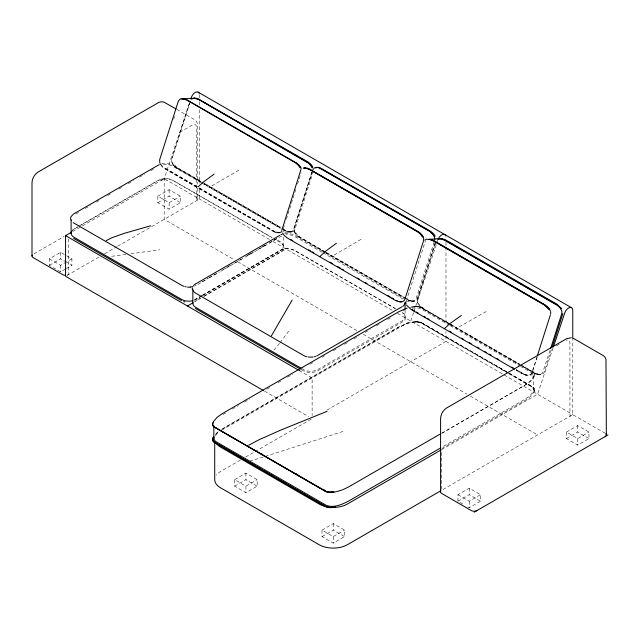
<?xml version="1.0" encoding="UTF-8"?>
<svg xmlns="http://www.w3.org/2000/svg" width="640" height="640" viewBox="0 0 640 640"><rect width="100%" height="100%" fill="white"/><g stroke="black" fill="none" stroke-linecap="round" stroke-linejoin="round"><path stroke-width="0.48" stroke-dasharray="3.2 2.4" d="M406.24 301.032L425.4 240.984M534.496 375.16L534.488 374.112M534.16 376.44L534.456 375.032M520.576 366.344L531.76 372.8L533.144 374.176L533.424 390.176C532.296 394.624 528 397.296 524.352 399.6L441.56 447.408M534.16 391.376L534.456 390.24M534.16 391.648L534.488 389.32M173.672 119.2L174.576 116.36M189.488 103.16L171.64 159.112C170.808 162.744 173.72 166.008 176.48 167.968M190.28 101.512L171.832 159.344L171.768 161.528L172.792 164M283.328 228.68L285.144 222.992M286.352 219.2L296.336 187.904M297.544 184.112L301.176 172.728M311.8 172.28L293.952 228.224C293.08 232.264 296.704 235.632 299.728 237.68M312.152 171.872L293.704 229.704C292.184 233.432 286.96 231.608 284.024 232.336M312.584 170.632L294.136 228.464L294.08 230.648L295.096 233.112M313.48 171.112L294.728 229.904C293.104 233.656 287.984 232.488 285.232 230.808L203.664 183.712M434.152 241.944L416.008 298.824C414.488 302.552 409.264 300.728 406.328 301.456M434.88 243.072L417.032 299.024C415.416 302.776 410.296 301.608 407.536 299.928M435.192 243.544L417.344 299.496L417.912 303.56L420.584 306.848M436 241.904L417.552 299.736L417.504 301.928L419.152 305.264M537.048 356.72L531.648 373.44L530.16 374.72L527.832 375.08M537.248 356.968L532.112 373.088C528.448 379.192 519.88 372.24 516.184 370.176M550.032 350.4L542.424 373.336L539.848 374.448L528.68 375.072M551.368 349.656L544.112 372.416C542.44 376.224 537.168 374.864 534.392 373.192L522.272 366.192M189.4 103.36L164.192 178.688L164.192 219.36L234.272 259.816M413.592 312.568L410.752 321.04L222.28 429.856M413.904 311.624L436.584 243.848M436.896 242.904L437.848 240.08M553.072 347.872L537.552 394.248L441.752 449.56L441.752 490.232L572.776 414.584L572.776 340.216M312.704 169.432L312.976 168.8M312.888 169.68L313.536 168.552M441.896 433.296L526.632 384.296L531.488 380.36L534.2 376.296M441.896 448.504L526.632 399.504L531.488 395.568L534.2 391.504M279.56 343.392L273.592 350.448M280.128 342.632L288.688 331.248M215.456 434.728L219.336 431.048M215.752 433.808L218.832 431.112M72.04 230.368L78 226.64M281.656 236.008L220.368 271.464M194.536 299.808L201.464 295.736M221.648 429.472L398.832 327.128L407.136 323.456L413.776 321.976M238.832 170.192L210.304 186.824M361.136 239.312L332.616 255.944M179.712 132.312L192.928 124.736A5.968 3.448 -60 0 1 196.56 126.832L196.6 200.656A3.984 2.304 0 0 0 196.6 197.4M75.752 214.016L79.2 212.024M85.24 208.536L90.416 205.552M96.456 202.064L99.04 200.568M107.664 195.592L111.12 193.6M118.88 189.112L122.328 187.12M128.368 183.64L133.544 180.648M139.584 177.16L144.76 174.176M150.8 170.688L154.248 168.696M78.864 226.144L158.248 180.312C162.744 177.944 168.464 177.944 172.96 180.312L272.144 237.576M77.472 227.168L74.024 229.16A9.96 5.752 0 0 0 71.864 231.024M80.928 225.176L158.56 180.352A9.96 5.752 0 0 1 172.648 180.352L271.808 237.6M34.024 253.84L64.144 236.456M72.704 231.512L164.192 178.688L269.64 239.568M65.472 269.04L60.64 271.824L49.368 265.32L49.368 258.816L60.64 252.304L65.472 255.096M157.856 196.176L169.128 189.672L180.4 196.176L180.4 202.688L169.128 209.192L157.856 202.688L157.856 196.176L169.128 202.688L180.4 196.176M49.368 265.32L60.64 258.816L65.472 261.6M157.856 202.688L169.128 196.176L180.4 202.688M49.368 258.816L60.64 265.32L65.472 262.528M71.912 258.816L66.28 262.064L71.912 265.32L71.912 258.816L66.28 255.56M66.28 268.576L71.912 265.32M66.984 275.488L99.464 256.736M104.64 253.744L116.728 246.768M117.584 246.272L199.416 199.024L199.416 187.128M227.68 266.672L229.408 265.68M248.384 254.72L251.832 252.728M262.184 246.752L265.632 244.76M273.4 240.28L276.848 238.288M201.936 281.888L207.968 278.4M208.832 277.904L217.464 272.92M222.64 269.936L230.4 265.448M233.848 263.456L241.616 258.976M246.792 255.992L253.688 252.008M258 249.512L265.768 245.032M269.216 243.04L276.976 238.56M197.936 284.416L208.288 278.44M209.152 277.936L219.504 271.96M202.328 295.232L279.984 250.4C284.48 248.032 290.2 248.032 294.704 250.4L395.608 308.656M201.8 295.76L195.76 299.248A9.96 5.752 0 0 0 194.184 300.44M202.664 295.264L280.296 250.44A9.96 5.752 0 0 1 294.384 250.44L395.272 308.688M201.936 296.032L195.896 299.52A9.96 5.752 0 0 1 194.912 300.016M202.8 295.536L280.432 250.712A9.96 5.752 0 0 0 280.432 242.576L275.256 239.592M200.528 298.128L195.2 301.128M203.976 296.136L280.768 251.8C288.08 248.016 281.04 240.56 275.592 239.568M194.36 301.992L200.416 298.496M203.88 296.504L286.064 249.048M222.88 414.568L226.336 412.576M232.368 409.088L238.408 405.6M244.448 402.12L249.616 399.128M266.872 389.168L270.32 387.176M278.08 382.696L281.528 380.704M287.568 377.216L292.744 374.232M298.784 370.744L303.96 367.76M309.992 364.272L313.44 362.28M322.072 357.304L324.656 355.808M333.28 350.824L336.728 348.832M344.496 344.352L347.944 342.36M353.984 338.88L359.152 335.888M365.192 332.4L370.368 329.416M376.408 325.928L379.856 323.936M387.616 319.456L391.064 317.464M222.528 428.688L398.52 327.08L407.184 323.248L415.728 321.688M240.424 460.048L220.552 471.52A19.928 11.504 0 0 0 216.232 475.256M245.608 457.056L254.248 452.072M255.112 451.568L311.264 419.152M326.84 410.16L445.976 341.376L445.976 331.456M234.64 479.656L245.912 473.152L257.184 479.656L257.184 486.168L245.912 492.672L234.64 486.168L234.64 479.656L245.912 486.168L257.184 479.656M234.64 486.168L245.912 479.656L257.184 486.168M556.424 345.936L559.776 344M441.56 433.256L524.352 385.456C528.096 383 533.232 380.056 533.424 375.048M321.992 530.088L333.264 523.584L344.536 530.088L344.536 536.6L333.264 543.104L321.992 536.6L321.992 530.088L333.264 536.6L344.536 530.088M321.992 536.6L333.264 530.088L344.536 536.6M462.784 504L457.952 501.216L457.952 494.704L469.224 488.2L480.496 494.704L480.496 501.216L469.224 507.72L466 505.864M566.44 432.072L577.712 425.568L588.976 432.072L588.976 438.576L577.712 445.088L566.44 438.576L566.44 432.072L577.712 438.576L588.976 432.072M457.952 501.216L469.224 494.704L480.496 501.216M566.44 438.576L577.712 432.072L588.976 438.576M457.952 494.704L469.224 501.216L480.496 494.704M486.216 311.552L457.2 327.896M195.2 285.92L196.208 285.408M402.872 310.936L404.288 310.352M343 431.448L264.536 456.632M249.536 461.256L263.6 456.92M161.616 163.808L166.944 163.392L171.952 164.592L201.424 181.536M410.12 307.232L415.576 306.408L419.144 306.656M291.384 231.952L286.968 231.416M292.2 231.904L286.992 231.52L281.656 228.552M413.696 301.064L411.136 301.032M414.504 301.024L412.08 301.224M411.664 307.112L417.56 306.6L421.688 307.616M411.984 308.12L416.856 307.752L420.744 308.704L449.144 325.104M125.944 254.488L110.84 256.384M130.792 253.768L159.832 249.776M284.68 233.632L290.008 233.632L293.688 234.68L324.888 252.624M413.76 306.656L417.536 306.488M413.76 306.928L417.536 306.76L421.656 307.768L448.344 323.176M413.304 322.056L417.56 321.808M413.76 322.136L415.728 321.968M290.536 231.976L286.84 231.064L281.6 228.088M412.84 301.096L410.104 300.592L404.768 297.704M539 374.456L540.736 374.504M539.928 374.552L536.192 373.832M523.216 374.184L526.144 375.136L528.736 375.176M415.576 321.616L421.688 322.824L508.632 373.016M415.152 321.896L417.536 321.968M417.352 321.616L420.536 322.208M416.856 321.896L421.656 322.976L508.6 373.176M539.872 374.52L537.152 374.144M527.872 375.192L525.024 374.456M411.184 301.136L408.336 300.144M538.96 374.416L535.056 372.952L520.344 364.464M526.952 375.088L525.016 374.56L516.168 369.544M419.064 306.592L422.376 308.464M418.368 322.056L420.744 322.856L507.664 373.032M410.256 300.936L325.84 252.656M274.984 232.192L197.456 187.624M535.216 373.424L536.208 373.928M420.448 306.928L421.656 307.496M420.448 322.136L421.656 322.704M285.088 230.616L286.032 231.112M274.864 231.648L164.304 167.776M274.84 231.736L164.376 167.712M274.2 231.992L197.584 187.808M535.224 373.512L520.408 364.92M524.032 374.136L516.128 369.632M176.784 109.384L194.888 119.872L196.552 121.52L197.512 123.712L197.768 184.192M325.8 252.12L299.496 236.88L295.36 232.232M326.648 252.608L403.904 297.208M421.56 307.424L519.792 364.152M325.008 252.08L297.048 235.496M325.856 252.568L405.68 298.664M449.2 323.672L519.544 364.424M325.128 252.344L298.688 236.928M423.224 308.904L449.552 324.104M450.408 324.592L519.536 364.504M520.4 365.008L534.248 373M449.688 324.288L423.352 309.08L420.528 306.896M450.536 324.776L518.808 364.192M325.752 253.12L404.152 298.672M202.288 182.032L280.768 227.344M200.96 181.536L177.192 167.76L173.048 163.112M204.344 183.488L280.736 227.592M450.008 325.6L519.712 365.848M201.008 181.984L177.312 168.304L173.936 165.656M204.392 183.944L280.8 228.056M177.296 168.384L202.816 183.224M321.976 252.224L294.384 236.296A9.96 5.752 0 0 0 286.04 234.656M322.84 252.72L402.168 298.52A9.96 5.752 0 0 1 403.024 299.088M201.104 182.632L172.648 166.208A9.96 5.752 0 0 0 163.024 164.72M201.968 183.128L280.432 228.432M516.328 370.36L522.392 373.864M196.608 187.136L164.376 168.48M196.744 187.32L163.512 167.92M421.56 322.632L532.6 386.744L534.192 388.384M509.496 373.512L533.6 387.584M509.456 373.672L532.704 387.088L534.152 388.536M508.528 373.528L531.76 386.944L533.144 388.32L533.424 390.176M272.952 241.48L392.568 310.544M397.528 313.408L572.776 414.584M605.184 433.288L575.592 416.208A3.984 2.304 0 0 0 569.96 416.208L569.92 342.392A5.968 3.448 -60 0 0 567.84 340M237.728 261.816L357.984 331.24M363.176 334.24L466.824 394.08M470.272 396.072L537.552 434.92M301.856 368.632L303.544 369.608A9.96 5.752 0 0 0 317.632 369.608L402.168 320.8A9.96 5.752 0 0 0 402.168 312.664M301.536 369.728C306.288 372.992 312.856 373.4 317.952 370.704L402.504 321.888C406.64 320.24 406.64 314.288 402.504 312.64M299.144 370.48L312.128 377.976L312.128 415.672M264.552 391.176L308.672 416.656M424.032 308.856L419.288 304.392M422.312 308.232L423.24 308.824M177.424 168.568L175.504 167.152M534.192 373.176L532.704 371.608M532.736 371.728L533.6 372.376M532.704 371.88L534.152 373.336M420.512 306.976L419.008 305.312M296.976 235.624L294.936 233.136M174 165.616L172.24 163.16M283.112 229.376L284 231.968M406.936 304.208L406.336 302.552M534.152 373.056L534.456 374.264M534.152 388.264L534.456 389.472M313.56 168.792L313.664 169.6M577.712 425.568L577.712 432.072M577.712 438.576L577.712 445.088M469.224 488.2L469.224 494.704M469.224 501.216L469.224 507.72M445.976 242.216L445.976 246.176M445.976 247.168L445.976 324.52M405.088 310.136L405.088 316.736M333.264 523.584L333.264 530.088M333.264 536.6L333.264 543.104M283.344 237.216L283.344 246.648M245.912 473.152L245.912 479.656M245.912 486.168L245.912 492.672M199.416 97.88L199.416 94.904A5.976 3.448 -60 0 0 199.384 94.288M199.416 101.848L199.416 105.816M199.416 109.784L199.416 183.16M197.768 188.152L197.768 199.024M169.128 189.672L169.128 196.176M169.128 202.688L169.128 209.192M68.392 238.96L68.392 274.672A3.984 2.304 0 0 1 67.096 275.176M60.64 252.304L60.64 258.816M60.64 265.32L60.64 271.824M566.28 340.288A5.968 3.448 -60 0 1 567.352 340.008M161.376 180.32A3.984 2.304 0 0 1 167.016 180.32M445.936 236.64A5.976 3.448 -60 0 1 445.976 237.256M215.392 436.008A19.928 11.504 0 0 1 218.832 431.984M193.608 286.968A9.96 5.752 0 0 1 194.184 286.288"/><path stroke-width="0.96" d="M281.76 230.408L300.976 169.472M434.904 239.368L433.8 235.392L430.184 231.656M192.288 287.84L192.304 289.576M550.664 314.056L550.704 311.864M212.784 423.928L213.072 422.512M212.744 439.008L213.072 437.72M212.784 439.136L213.072 438M214.088 437.064L213.816 439.12L215.48 441.368L326.488 505.456C333.84 508.152 341.872 504.536 348.408 501.184L440.696 447.904M404.848 299.448L423.592 240.672L423.656 238.488L422.64 236.016M537.352 355.768L550.36 315M550.64 348.504L561.824 313.432L561.872 311.24L560.224 307.904M552.28 346.816L562.864 313.624M190.968 98.696L191.288 97.736M553.384 346.936L564.648 313.288A5.976 3.448 -60 0 1 569.376 307.64A5.976 3.448 -60 0 1 572.776 310.464L572.776 339.224M213.04 422.664L213.624 421.448M213.04 437.872L213.624 436.656M271.392 335.832L292.216 299.984M213.664 421.304L217.128 417.288L222.528 413.48L398.52 311.872L407.184 308.04M404.584 300.048L403.12 301.352M197.912 186.984L203.224 182.152L214.112 174.12M319.776 256.664L325.528 251.264L336.424 243.24M444.36 328.616L450.28 323.32L461.416 315.432M193.456 285.616L195.432 284.016M281.896 231.456L280.808 232.232M424.784 240.192L426.752 239.096M263.68 390.68L65.568 276.304L65.568 235.632L70.976 232.504M195.784 283.832L279.816 235.32M187.44 305.992L192.632 302.992M402.168 306.656L317.632 355.464A9.96 5.752 0 0 1 316.656 355.96M439.832 434.256L348.408 487.04L342.952 489.664M440.88 450.056L347.352 504.056A19.928 11.504 0 0 1 330.664 507.328M440.88 490.728L347.352 544.728A19.928 11.504 0 0 1 319.176 544.728L220.552 487.792A19.928 11.504 0 0 1 214.712 479.656L214.712 441.96M474.152 512.192L608 434.92M180.28 98.936L178.392 100.984L159.64 159.784L159.792 162.952M191.72 99L194.504 98.136M314.024 168.12L318.552 167.32M248.6 445.28L258.6 439.944L280.456 430.224L327.032 411.328M106.184 240.648L111.864 237.744L124.28 233.336L150.752 225.776M159.256 164.592L73.688 213.92L70.904 216.712L70.544 219.344M281 234.68L282.128 234.248M342.248 489.96L336.608 491.64M438.056 239.072L441.28 238.808M180.92 98.992L183.432 98.92L187.224 100.32L295.008 162.552L298.376 165.288L300.072 167.776M192.928 98.32L196.248 98.208M303.232 168.112L305.656 167.904L308.456 168.592M304.04 168.064L304.816 167.928M315.232 167.44L316.888 167.392M280.192 232.576L274.984 232.192M400.92 301.872L401.696 301.736M402.504 301.696L399.184 301.808L395.392 300.408L287.6 238.176L284.24 235.448L282.544 232.952M333.464 492.192L335.92 491.792M335.576 507.056L329.68 507.568L325.552 506.552L214.504 442.44M333.48 492.032L328.096 492.024M333.936 492.112L329.68 492.36M333.48 492.304L328.064 492.184M333.48 507.24L329.704 507.408L325.584 506.392L214.536 442.28L213.088 440.832M333.48 507.512L329.704 507.68L325.584 506.672L213.64 441.792M183.512 98.864L194.576 98.272L199.224 99.648L309.632 163.84M429.296 239.296L439.528 238.72M190.192 287.12L187.512 287.12M181.696 98.856L186.144 99.472M279.416 232.712L277.68 232.64M439.472 238.616L445.152 240.16L558.872 306.272M427.472 239.288L431.056 239.648M194.544 98.16L198.28 99.152L306.968 161.96M316.848 167.28L317.768 167.472M304.848 167.952L309.528 169.44L417.32 231.672L420.688 234.4L422.376 236.896M399.992 301.76L400.888 301.848M441.144 238.56L443.024 238.872M429.144 239.232L432.992 240.28L545.904 305.56M571.296 337.696L566.528 338.752L446.832 407.864C443.12 410.112 440.68 414.344 440.584 418.68L440.584 491.856M184.296 98.984L185.208 99.176M317.744 167.368L321.496 168.856L429.28 231.08M429.256 239.376L433.152 240.832L544.176 304.936L548.92 309.4M328.872 492.112L325.584 491.184L214.536 427.08L213.088 425.624M326.672 491.84L328.096 492.304M183.64 301.568L184.864 301.92M197.176 98.4L307.824 161.832L311.192 164.568L312.88 167.064M319.488 167.52L430.128 230.952L433.496 233.688L435.192 236.184M318.672 167.568L430.24 231.576M307.48 168.192L419.016 232.28M442.216 238.912L556.136 304.344M186.128 99.376L295.808 162.584M444.008 239.184L445.96 240.12M432.024 239.96L432.992 240.368M326.704 491.96L214.504 427.232M309.4 168.992L418.112 231.704M396.2 300.36L397.144 300.856M198.176 92.168L571.536 307.728M446.824 240.616L556.984 304.216L561.736 308.688M433.96 240.792L544.984 304.888L549.728 309.36M175.936 108.896L163.872 102.064L161.112 101.776L158.784 102.44L38.248 171.968C34.544 174.224 32.096 178.456 32 182.784L32 255.968M573.528 338.44L603.12 355.52L604.888 357.088L605.984 359.256L606.352 434.92M290.952 239.6L292.64 240.576M308.72 249.856L310.416 250.832M312.112 251.816L313.8 252.792M330.024 262.16L332.6 263.648M337.76 266.624L340.336 268.112M342.056 269.104L343.776 270.096M357.528 278.032L359.248 279.024M365.264 282.504L366.984 283.496M373 286.968L374.712 287.96M387.608 295.4L390.184 296.888M391.904 297.88L393.624 298.872M412.032 309.528L414.584 311M416.28 311.984L417.976 312.96M423.92 316.392L425.624 317.376M427.32 318.352L429.016 319.336M449.488 331.152L451.216 332.152M461.6 338.144L463.336 339.144M469.392 342.648L471.12 343.648M477.184 347.144L478.912 348.144M484.968 351.64L486.704 352.64M489.296 354.136L491.032 355.136M497.088 358.632L498.824 359.632M511.8 367.128L514.4 368.632M514.456 369.176L411.224 309.576L406.472 305.104M301.008 368.144L195.76 307.384A9.96 5.752 0 0 1 192.928 302.56M195.432 308.472L299.848 368.752M73.688 238.376L181.496 300.616M65.568 235.632L298.272 369.976M260.712 453.336L262.448 454.336M296.2 473.824L297.928 474.824M323.032 489.312L325.624 490.816M325.584 491.464L213.64 426.584M295.824 162.504L296.712 163.16M557.064 304.936L560.928 308.728M419.048 232.208L422.16 235.168M296.736 163.088L300.88 167.736M546.832 306.16L547.68 306.896M431.048 232.296L434.384 236.224M419.928 232.864L423.184 236.856M308.744 163.184L312.072 167.104M297.616 163.744L299.768 166.072M162.68 167.096L160.24 163.832M548.384 307.72L550.472 311.048M310.28 164.648L312.288 167.936M213.048 425.776L213.68 426.704M213.048 440.984L213.68 441.912M300.328 166.896L301.128 168.56M212.784 424.696L213.088 425.904M212.784 439.904L213.088 441.112M405.168 301.68L405.288 302.504M212.784 423.656L212.784 424.968M212.784 438.864L212.784 440.176M405.088 302.592L405.088 309.192M213.816 425.88L213.816 439.12M192.848 289.168L192.848 303.312M71.104 220.024L71.104 233.224M476.968 510.568A3.984 2.304 0 0 1 471.336 510.568L441.752 493.488A3.984 2.304 0 0 1 440.616 491.56M605.816 433.768A3.984 2.304 0 0 1 605.184 436.544M65.568 275.352A3.984 2.304 0 0 1 62.752 274.672L33.168 257.592A3.984 2.304 0 0 1 32.304 255.088M192.664 286.616A9.96 5.752 0 0 1 190.152 287.008M186.272 286.864A9.96 5.752 0 0 1 185.04 286.616M183.872 286.288A9.96 5.752 0 0 1 181.808 285.376L74.024 223.144A9.96 5.752 0 0 1 73.168 222.576M191 99.128A5.976 3.448 -60 0 1 194.64 92.824A5.976 3.448 -60 0 1 199.096 93.224M438.088 239.368A5.976 3.448 -60 0 1 445.408 235.144M325.64 506.552A19.928 11.504 0 0 1 319.176 504.056L220.552 447.12A19.928 11.504 0 0 1 216.232 443.384M71.448 231.736A9.96 5.752 0 0 0 74.024 237.288L181.808 299.52A9.96 5.752 0 0 0 192.664 300.768M71.448 220.568A9.96 5.752 0 0 1 71.192 219.832M315.568 356.376A9.96 5.752 0 0 1 314.4 356.712M313.168 356.952A9.96 5.752 0 0 1 308.008 356.952M306.776 356.712A9.96 5.752 0 0 1 303.544 355.464L195.76 293.232A9.96 5.752 0 0 1 193.184 290.656M405 303.336A9.96 5.752 0 0 1 403.024 306.088"/></g></svg>
